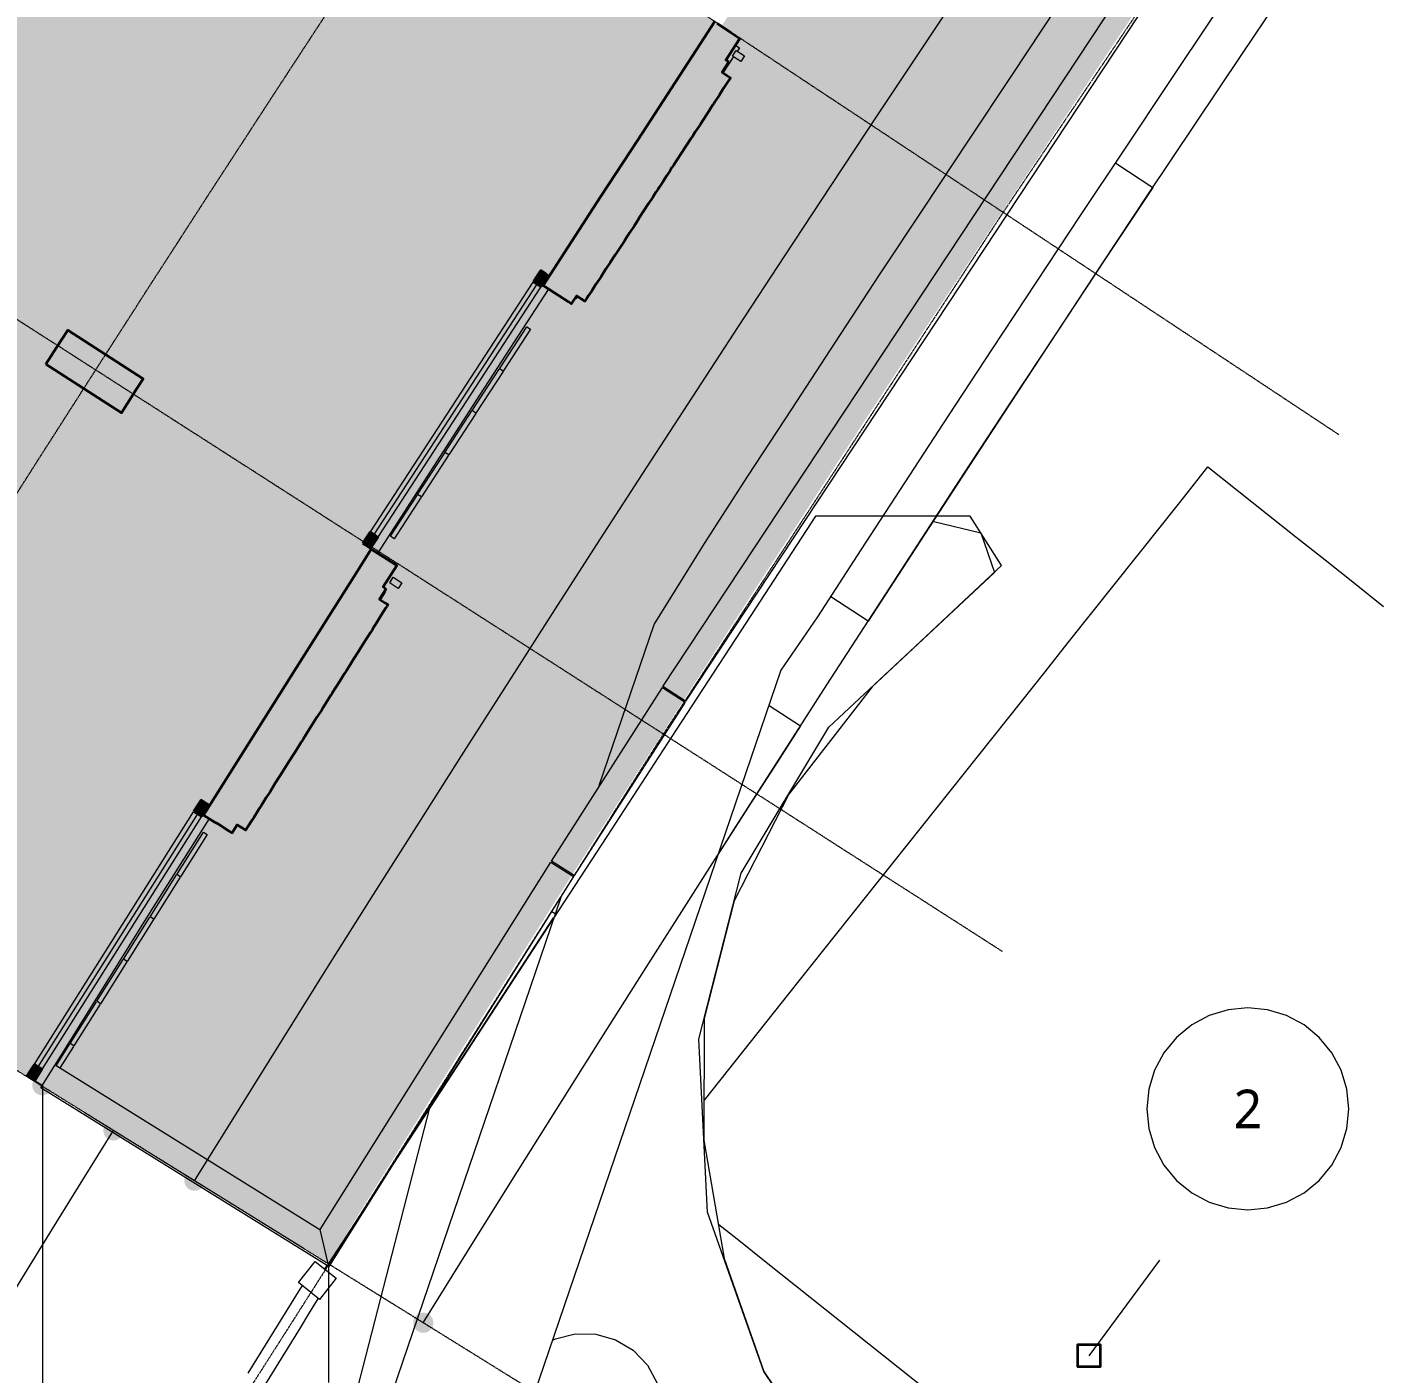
# Model space of a CAD drawing. Header units: millimetres. Extents: x -31757 to 121236, y -27283 to 63658.
# Drawn here: x 40053 to 46065, y 3077 to 9074 of the extents above; entities that cross this region are included whole.
import ezdxf

# ---------------------------------------------------------------- set-up
doc = ezdxf.new("R2010")
doc.units = ezdxf.units.MM
doc.linetypes.add('DASHDOT', pattern=[3.556, 2.54, -0.508, 0, -0.508])
doc.linetypes.add('PHANTOM', pattern=[6.35, 3.175, -0.635, 0.635, -0.635, 0.635, -0.635])
for name, color, linetype, lineweight in [('01_切断（構造・壁）', 7, 'Continuous', 35), ('03_切断（ガラス）', 5, 'Continuous', 13), ('04_切断（機械室などの塊）', 7, 'Continuous', 35), ('06_部屋の色', 8, 'Continuous', 0), ('10_見えがかり', 7, 'Continuous', 13), ('11_見えがかり（家具）', 8, 'Continuous', 9), ('20_上部（屋根の外形・梁）', 8, 'PHANTOM', 9), ('30_敷地・外構', 8, 'Continuous', 9), ('40_通り芯', 1, 'DASHDOT', 9), ('41_通り芯の符号', 1, 'Continuous', 13), ('50_寸法', 3, 'Continuous', 9)]:
    doc.layers.add(name, color=color, linetype=linetype, lineweight=lineweight)
doc.styles.add('JP', font='NotoSansCJKjp-Regular.otf')

msp = doc.modelspace()

# ---------------------------------------------------------------- hatches: boundary and pattern name
at = {"layer": '01_切断（構造・壁）'}
for points in [[(43180.9, 8918.7), (43150.7, 8872.4), (43175.3, 8856.4), (43188.4, 8847.8), (43188.4, 8847.8), (43188.4, 8847.8), (43185.1, 8842.8), (43178.8, 8833.1), (43158, 8801.1), (43139.3, 8772.4), (43117.4, 8738.8), (43113.6, 8732.9), (43108.8, 8725.7), (43108.8, 8725.7), (43094.8, 8704.1), (43054.2, 8641.7), (43031.6, 8607), (43020.2, 8589.6), (43012.9, 8578.4), (42990.9, 8544.7), (42968.3, 8510), (42949.7, 8481.4), (42935.6, 8459.8), (42935.6, 8459.8), (42927.7, 8447.7), (42919.2, 8434.6), (42919.2, 8434.6), (42905.1, 8413), (42886.5, 8384.3), (42872.4, 8362.7), (42872.4, 8362.7), (42864.5, 8350.7), (42856, 8337.6), (42856, 8337.6), (42841.9, 8316), (42823.3, 8287.3), (42801.3, 8253.6), (42778.7, 8219), (42776.4, 8215.4), (42760, 8190.3), (42738.1, 8156.6), (42731.8, 8146.9), (42729.6, 8143.6), (42729.6, 8143.6), (42715.5, 8121.9), (42674.9, 8059.6), (42652.3, 8024.9), (42633.6, 7996.3), (42619.5, 7974.6), (42619.5, 7974.6), (42611.7, 7962.6), (42603.2, 7949.5), (42603.2, 7949.5), (42589.1, 7927.9), (42570.4, 7899.2), (42556.3, 7877.6), (42556.3, 7877.6), (42548.5, 7865.6), (42540, 7852.5), (42540, 7852.5), (42540, 7852.5), (42502.3, 7877), (42478.8, 7841.1), (42472.3, 7845.4), (42466.2, 7849.3), (42404.7, 7889.4), (42374.5, 7909.1), (42353.2, 7923), (42609.9, 8317.1), (42777, 8573.5), (43055.4, 9000.9), (43117.9, 9096.7), (43117.9, 9096.7), (43117.9, 9096.7), (43129.3, 9089.2), (43189.4, 9049.4), (43230.4, 9022.2), (43230.4, 9022.2), (43230.4, 9022.2), (43168.3, 8926.9)], [(42310.1, 7939.1), (42322.1, 7957.7), (42342.8, 7989.4), (42364, 7975.6), (42376.3, 7967.6), (42355.7, 7935.8), (42343.6, 7917.3), (42322.4, 7931.1)], [(40137.7, 7571.2), (40185.5, 7645.8), (40234.8, 7722.7), (40571.6, 7506.8), (40543.5, 7462.9), (40474.5, 7355.3)], [(41550.6, 6773.3), (41562.6, 6791.8), (41583.3, 6823.6), (41604.5, 6809.8), (41616.8, 6801.7), (41596.1, 6770), (41584.1, 6751.5), (41562.9, 6765.3)], [(41653.7, 6571.6), (41624, 6524.4), (41648.7, 6508.9), (41662, 6500.4), (41659.1, 6495.7), (41657.2, 6492.7), (41652.9, 6485.9), (41632.3, 6453.2), (41614, 6424.3), (41600.2, 6402.5), (41600.2, 6402.5), (41592.6, 6390.3), (41584.2, 6377.1), (41584.2, 6377.1), (41570.5, 6355.3), (41552.2, 6326.4), (41530.8, 6292.4), (41508.7, 6257.3), (41490.4, 6228.4), (41476.7, 6206.6), (41476.7, 6206.6), (41469, 6194.4), (41460.7, 6181.2), (41460.7, 6181.2), (41446.9, 6159.4), (41428.6, 6130.5), (41414.9, 6108.6), (41414.9, 6108.6), (41413.7, 6106.7), (41407.2, 6096.5), (41385.1, 6061.4), (41372.8, 6042), (41366.9, 6032.5), (41345.4, 5998.5), (41323.3, 5963.5), (41305.1, 5934.6), (41291.3, 5912.7), (41291.3, 5912.7), (41283.6, 5900.6), (41275.3, 5887.4), (41275.3, 5887.4), (41261.5, 5865.5), (41243.3, 5836.6), (41221.8, 5802.6), (41199.7, 5767.6), (41181.5, 5738.7), (41160, 5704.7), (41137.9, 5669.7), (41119.7, 5640.7), (41105.9, 5618.9), (41105.9, 5618.9), (41098.3, 5606.7), (41089.9, 5593.5), (41089.9, 5593.5), (41076.2, 5571.7), (41063.9, 5552.2), (41057.9, 5542.8), (41036.5, 5508.8), (41028.1, 5495.6), (40990.1, 5519.6), (40979.5, 5502.9), (40967.2, 5483.3), (40955, 5491), (40954.5, 5491.3), (40954.5, 5491.3), (40954.5, 5491.3), (40954.5, 5491.3), (40954.5, 5491.3), (40954.5, 5491.3), (40906.1, 5521.8), (40892.4, 5530.5), (40840.3, 5563.3), (40840.3, 5563.3), (40840.3, 5563.3), (41254.9, 6220.5), (41527.1, 6652), (41539.6, 6671.9), (41587.8, 6748.2), (41587.8, 6748.2), (41587.8, 6748.2), (41660.1, 6701.9), (41701.5, 6675.4), (41701.5, 6675.4), (41701.5, 6675.4), (41641.1, 6579.6)], [(40797, 5578.8), (40808.8, 5597.5), (40829, 5629.6), (40850.4, 5616.1), (40862.9, 5608.3), (40842.7, 5576.2), (40830.9, 5557.5), (40809.5, 5571)], [(40074.4, 4433.3), (40086.2, 4452), (40107.6, 4438.5), (40120, 4430.7), (40108.3, 4412.1), (40088.2, 4380.2), (40066.7, 4393.5), (40054.2, 4401.3)]]:
    msp.add_hatch(color=7, dxfattribs=at).paths.add_polyline_path(points)
at = {"layer": '06_部屋の色', "true_color": 0xd8ccb8}
msp.add_hatch(color=8, dxfattribs=at).paths.add_polyline_path([(46090.2, 13394.3), (46610.4, 14131.8), (47134.1, 14866.8), (47661.3, 15599.3), (48191.9, 16329.3), (48725.9, 17056.8), (49263.4, 17781.8), (49804.3, 18504.2), (50348.5, 19224.1), (50896.2, 19941.4), (51447.2, 20656.2), (52001.6, 21368.3), (52559.4, 22077.8), (53120.5, 22784.7), (53684.9, 23488.9), (54252.6, 24190.4), (54823.6, 24889.3), (55397.9, 25585.4), (55975.5, 26278.9), (56556.3, 26969.6), (57140.4, 27657.6), (57727.8, 28342.8), (58318.3, 29025.2), (58912.1, 29704.9), (59509, 30381.7), (60109.2, 31055.7), (60712.5, 31726.9), (61318.9, 32395.3), (61928.6, 33060.7), (62541.3, 33723.3), (63157.1, 34383), (63776.1, 35039.8), (64398.1, 35693.7), (65023.3, 36344.6), (65651.4, 36992.6), (66282.7, 37637.6), (66916.9, 38279.6), (67554.2, 38918.6), (68194.5, 39554.6), (68837.8, 40187.6), (69484, 40817.5), (70133.2, 41444.4), (70785.4, 42068.3), (71440.5, 42689), (72098.5, 43306.7), (72759.4, 43921.2), (73423.2, 44532.7), (74089.9, 45140.9), (75098.3, 44030.5), (74436.8, 43427), (73778.2, 42820.3), (73122.5, 42210.6), (72469.6, 41597.8), (71819.7, 40981.9), (71172.6, 40363), (70528.5, 39741), (69887.3, 39116), (69249.1, 38487.9), (68613.8, 37856.9), (67981.5, 37222.9), (67352.2, 36585.9), (66726, 35945.9), (66102.7, 35303), (65482.5, 34657.2), (64865.3, 34008.5), (64251.2, 33356.8), (63640.2, 32702.3), (63032.2, 32044.9), (62427.4, 31384.7), (61825.7, 30721.6), (61227.1, 30055.6), (60631.7, 29386.9), (60039.4, 28715.3), (59450.3, 28041), (58864.3, 27363.9), (58281.6, 26684.1), (57702.1, 26001.5), (57125.8, 25316.2), (56552.7, 24628.2), (55982.9, 23937.5), (55416.4, 23244.1), (54853.1, 22548), (54293.1, 21849.3), (53736.4, 21148), (53183.1, 20444), (52633, 19737.5), (52086.3, 19028.4), (51542.9, 18316.7), (51002.9, 17602.4), (50466.3, 16885.6), (49933, 16166.3), (49403.2, 15444.5), (48876.7, 14720.2), (48353.7, 13993.4), (47834.1, 13264.2), (47317.9, 12532.5), (46805.2, 11798.4), (46296, 11061.9), (45790.2, 10323), (45287.9, 9581.8), (44789.2, 8838.1), (44293.9, 8092.2), (43802.2, 7343.9), (43313.9, 6593.3), (42829.3, 5840.4), (42348.2, 5085.2), (41870.6, 4327.7), (41396.6, 3568.1), (40122.1, 4359.1), (40599.9, 5124.8), (41081.2, 5888.2), (41566.1, 6649.3), (42054.6, 7408.1), (42546.7, 8164.7), (43042.3, 8918.9), (43541.5, 9670.8), (44044.2, 10420.3), (44550.4, 11167.4), (45060.2, 11912.1), (45573.4, 12654.4)])
at = {"layer": '06_部屋の色', "true_color": 0xe6efc2}
msp.add_hatch(color=8, dxfattribs=at).paths.add_polyline_path([(33224.3, 15646.1), (33477.5, 16027.7), (33731.6, 16408.8), (33986.5, 16789.2), (34242.3, 17169.1), (34499, 17548.4), (34756.5, 17927.1), (34885, 18115.2), (35014.8, 18305.2), (35274, 18682.8), (35534, 19059.7), (35794.9, 19436.1), (36056.7, 19811.9), (36319.3, 20187.1), (36582.7, 20561.7), (39478.8, 18520.2), (45083.1, 14569.8), (44916.4, 14332.9), (44860.9, 14253.8), (44833.1, 14214.3), (44805.5, 14174.8), (44750, 14095.7), (44584, 13858.4), (44584, 13858.3), (44418.3, 13620.6), (44363.2, 13541.4), (44335.6, 13501.7), (44308.1, 13462.1), (44253, 13382.7), (44088.1, 13144.7), (44088.1, 13144.6), (43923.5, 12906.2), (43868.7, 12826.7), (43841.3, 12786.9), (43814, 12747.1), (43759.2, 12667.5), (43595.4, 12428.7), (43595.4, 12428.7), (43472.2, 12248.5), (43431.9, 12189.5), (43377.5, 12109.7), (43350.2, 12069.9), (43323.1, 12029.9), (43268.7, 11950.1), (43105.9, 11710.6), (43105.9, 11710.5), (42943.5, 11470.6), (42889.5, 11390.6), (42862.4, 11350.6), (42835.4, 11310.6), (42781.4, 11230.5), (42619.7, 10990.2), (42619.7, 10990.2), (42458.3, 10749.6), (42404.7, 10669.3), (42377.8, 10629.2), (42351, 10589), (42297.3, 10508.7), (42136.7, 10267.7), (41976.4, 10026.3), (41923.1, 9945.8), (41896.5, 9905.6), (41896.4, 9905.5), (41896.4, 9905.5), (41896.4, 9905.5), (41869.8, 9865.3), (41816.5, 9784.7), (41657, 9543), (41497.8, 9300.9), (41444.9, 9220.1), (41418.4, 9179.8), (41391.9, 9139.4), (41339, 9058.6), (41180.6, 8816.1), (41022.5, 8573.3), (40969.9, 8492.3), (40943.6, 8451.9), (40917.3, 8411.3), (40864.7, 8330.3), (40707.4, 8087.2), (40550.4, 7843.6), (40498.2, 7762.4), (40472, 7721.8), (40446, 7681.2), (40393.8, 7599.9), (40357.9, 7543.9), (40355.2, 7539.7), (40237.5, 7356), (40081.6, 7111.8), (40029.8, 7030.4), (40003.8, 6989.7), (39977.9, 6948.9), (39926.1, 6867.4), (39770.9, 6622.8), (39616.1, 6377.9), (39564.6, 6296.2), (39538.9, 6255.4), (39513.2, 6214.5), (39461.7, 6132.8), (39307.7, 5887.6), (39307.6, 5887.5), (39153.9, 5641.9), (39102.8, 5560), (39077.2, 5519), (39051.7, 5478), (39000.6, 5396.1), (38847.7, 5150.1), (30011.2, 10634.4), (30009.5, 10635.3), (30009.5, 10635.3), (30011.2, 10634.4), (30277.5, 11062.1), (30363.6, 11199.7), (30545.8, 11490.8), (30646.6, 11651.2), (30817.5, 11922.5), (30920.7, 12085.9), (31095.8, 12362.2), (31192.5, 12514.5), (31397.6, 12836.3), (31463.7, 12940), (31597.4, 13148.5), (31600.1, 13152.7), (31735.4, 13363.8), (31802, 13467.1), (32008.9, 13787.9), (32106.9, 13939.3), (32284.9, 14213.8), (32390.4, 14375.8), (32565.5, 14644.3), (32669.2, 14802.8), (32857.6, 15089.9), (32946.8, 15225.7), (33221.5, 15641.9), (33224.3, 15646.1)])
at = {"layer": '06_部屋の色', "true_color": 0xe9dfcf}
for points in [[(33223.9, 15646.2), (43117.6, 9096.9), (42352.6, 7922.7), (42381.9, 7903.6), (41617, 6729.5), (41587.5, 6748.4), (31599.1, 13152.3)], [(30053.3, 10701.9), (31599.1, 13152.3), (41587.5, 6748.4), (40839.8, 5563.1), (40869.4, 5544.4), (40121.8, 4359.3), (30142.6, 10553), (30185, 10620.1)], [(42381.9, 7903.6), (41617, 6729.5), (41587.5, 6748.4), (40354.2, 7539.1), (41896, 9905.6), (43117.6, 9096.9), (42352.6, 7922.7)], [(40121.8, 4359.3), (38847.3, 5150.3), (40354.2, 7539.1), (41587.5, 6748.4), (40839.8, 5563.1), (40869.4, 5544.4)]]:
    msp.add_hatch(color=8, dxfattribs=at).paths.add_polyline_path(points)
at = {"layer": '50_寸法'}
for points in [[(40157, 4331.3), (40150.8, 4325), (40143.6, 4320), (40135.5, 4316.5), (40126.9, 4314.6), (40118, 4314.5), (40109.4, 4316.1), (40101.2, 4319.3), (40093.8, 4324.1), (40087.4, 4330.2), (40082.4, 4337.5), (40078.9, 4345.6), (40077.1, 4354.2), (40076.9, 4363), (40078.5, 4371.7), (40081.8, 4379.9), (40086.6, 4387.3), (40092.7, 4393.7), (40100, 4398.7), (40108, 4402.2), (40116.7, 4404), (40125.5, 4404.2), (40134.2, 4402.6), (40142.4, 4399.3), (40149.8, 4394.5), (40156.1, 4388.4), (40161.1, 4381.1), (40164.6, 4373), (40166.5, 4364.4), (40166.6, 4355.6), (40165, 4346.9), (40161.8, 4338.7)], [(40474, 4129.9), (40467.8, 4123.6), (40460.6, 4118.6), (40452.5, 4115.1), (40443.9, 4113.2), (40435, 4113.1), (40426.4, 4114.7), (40418.2, 4117.9), (40410.7, 4122.7), (40404.4, 4128.9), (40399.4, 4136.1), (40395.9, 4144.2), (40394, 4152.8), (40393.9, 4161.7), (40395.5, 4170.3), (40398.8, 4178.5), (40403.5, 4186), (40409.7, 4192.3), (40416.9, 4197.3), (40425, 4200.8), (40433.7, 4202.7), (40442.5, 4202.8), (40451.2, 4201.2), (40459.4, 4197.9), (40466.8, 4193.2), (40473.1, 4187), (40478.1, 4179.8), (40481.6, 4171.7), (40483.5, 4163), (40483.6, 4154.2), (40482, 4145.5), (40478.8, 4137.3)], [(40835, 3905.9), (40828.9, 3899.5), (40821.6, 3894.5), (40813.5, 3891), (40804.9, 3889.2), (40796.1, 3889), (40787.4, 3890.6), (40779.2, 3893.9), (40771.8, 3898.7), (40765.5, 3904.8), (40760.4, 3912.1), (40756.9, 3920.2), (40755.1, 3928.8), (40755, 3937.6), (40756.5, 3946.3), (40759.8, 3954.5), (40764.6, 3961.9), (40770.7, 3968.2), (40778, 3973.2), (40786.1, 3976.7), (40794.7, 3978.6), (40803.5, 3978.7), (40812.2, 3977.1), (40820.4, 3973.9), (40827.8, 3969.1), (40834.1, 3962.9), (40839.2, 3955.7), (40842.7, 3947.6), (40844.5, 3939), (40844.6, 3930.1), (40843.1, 3921.5), (40839.8, 3913.3)], [(41854.6, 3273.1), (41848.5, 3266.7), (41841.2, 3261.7), (41833.1, 3258.2), (41824.5, 3256.4), (41815.7, 3256.2), (41807, 3257.8), (41798.8, 3261.1), (41791.4, 3265.9), (41785.1, 3272), (41780, 3279.3), (41776.5, 3287.4), (41774.7, 3296), (41774.6, 3304.8), (41776.1, 3313.5), (41779.4, 3321.7), (41784.2, 3329.1), (41790.3, 3335.4), (41797.6, 3340.4), (41805.7, 3343.9), (41814.3, 3345.8), (41823.1, 3345.9), (41831.8, 3344.3), (41840, 3341.1), (41847.4, 3336.3), (41853.7, 3330.2), (41858.8, 3322.9), (41862.3, 3314.8), (41864.1, 3306.2), (41864.2, 3297.4), (41862.7, 3288.7), (41859.4, 3280.5)]]:
    msp.add_hatch(color=7, dxfattribs=at).paths.add_polyline_path(points)

# ---------------------------------------------------------------- linework, layer by layer
at = {"layer": '01_切断（構造・壁）'}
for points in [[(43180.9, 8918.7), (43150.7, 8872.4), (43175.3, 8856.4), (43188.4, 8847.8), (43188.4, 8847.8), (43188.4, 8847.8), (43185.1, 8842.8), (43178.8, 8833.1), (43158, 8801.1), (43139.3, 8772.4), (43117.4, 8738.8), (43113.6, 8732.9), (43108.8, 8725.7), (43108.8, 8725.7), (43094.8, 8704.1), (43054.2, 8641.7), (43031.6, 8607), (43020.2, 8589.6), (43012.9, 8578.4), (42990.9, 8544.7), (42968.3, 8510), (42949.7, 8481.4), (42935.6, 8459.8), (42935.6, 8459.8), (42927.7, 8447.7), (42919.2, 8434.6), (42919.2, 8434.6), (42905.1, 8413), (42886.5, 8384.3), (42872.4, 8362.7), (42872.4, 8362.7), (42864.5, 8350.7), (42856, 8337.6), (42856, 8337.6), (42841.9, 8316), (42823.3, 8287.3), (42801.3, 8253.6), (42778.7, 8219), (42776.4, 8215.4), (42760, 8190.3), (42738.1, 8156.6), (42731.8, 8146.9), (42729.6, 8143.6), (42729.6, 8143.6), (42715.5, 8121.9), (42674.9, 8059.6), (42652.3, 8024.9), (42633.6, 7996.3), (42619.5, 7974.6), (42619.5, 7974.6), (42611.7, 7962.6), (42603.2, 7949.5), (42603.2, 7949.5), (42589.1, 7927.9), (42570.4, 7899.2), (42556.3, 7877.6), (42556.3, 7877.6), (42548.5, 7865.6), (42540, 7852.5), (42540, 7852.5), (42540, 7852.5), (42502.3, 7877), (42478.8, 7841.1), (42472.3, 7845.4), (42466.2, 7849.3), (42404.7, 7889.4), (42374.5, 7909.1), (42353.2, 7923), (42609.9, 8317.1), (42777, 8573.5), (43055.4, 9000.9), (43117.9, 9096.7)], [(43129.3, 9089.2), (43189.4, 9049.4), (43230.4, 9022.2), (43230.4, 9022.2), (43230.4, 9022.2), (43168.3, 8926.9), (43180.9, 8918.7)], [(42310.1, 7939.1), (42322.1, 7957.7), (42342.8, 7989.4), (42364, 7975.6), (42376.3, 7967.6), (42355.7, 7935.8), (42343.6, 7917.3), (42322.4, 7931.1), (42310.1, 7939.1)], [(40137.7, 7571.2), (40185.5, 7645.8), (40234.8, 7722.7), (40571.6, 7506.8), (40543.5, 7462.9), (40474.5, 7355.3), (40137.7, 7571.2)], [(41550.6, 6773.3), (41562.6, 6791.8), (41583.3, 6823.6), (41604.5, 6809.8), (41616.8, 6801.7), (41596.1, 6770), (41584.1, 6751.5), (41562.9, 6765.3), (41550.6, 6773.3)], [(41653.7, 6571.6), (41624, 6524.4), (41648.7, 6508.9), (41662, 6500.4), (41659.1, 6495.7), (41657.2, 6492.7), (41652.9, 6485.9), (41632.3, 6453.2), (41614, 6424.3), (41600.2, 6402.5), (41600.2, 6402.5), (41592.6, 6390.3), (41584.2, 6377.1), (41584.2, 6377.1), (41570.5, 6355.3), (41552.2, 6326.4), (41530.8, 6292.4), (41508.7, 6257.3), (41490.4, 6228.4), (41476.7, 6206.6), (41476.7, 6206.6), (41469, 6194.4), (41460.7, 6181.2), (41460.7, 6181.2), (41446.9, 6159.4), (41428.6, 6130.5), (41414.9, 6108.6), (41414.9, 6108.6), (41413.7, 6106.7), (41407.2, 6096.5), (41385.1, 6061.4), (41372.8, 6042), (41366.9, 6032.5), (41345.4, 5998.5), (41323.3, 5963.5), (41305.1, 5934.6), (41291.3, 5912.7), (41291.3, 5912.7), (41283.6, 5900.6), (41275.3, 5887.4), (41275.3, 5887.4), (41261.5, 5865.5), (41243.3, 5836.6), (41221.8, 5802.6), (41199.7, 5767.6), (41181.5, 5738.7), (41160, 5704.7), (41137.9, 5669.7), (41119.7, 5640.7), (41105.9, 5618.9), (41105.9, 5618.9), (41098.3, 5606.7), (41089.9, 5593.5), (41089.9, 5593.5), (41076.2, 5571.7), (41063.9, 5552.2), (41057.9, 5542.8), (41036.5, 5508.8), (41028.1, 5495.6), (40990.1, 5519.6), (40979.5, 5502.9), (40967.2, 5483.3), (40955, 5491), (40954.5, 5491.3), (40954.5, 5491.3), (40954.5, 5491.3), (40954.5, 5491.3), (40954.5, 5491.3), (40954.5, 5491.3), (40906.1, 5521.8), (40892.4, 5530.5), (40840.3, 5563.3), (40840.3, 5563.3), (40840.3, 5563.3), (41254.9, 6220.5), (41527.1, 6652), (41539.6, 6671.9), (41587.8, 6748.2), (41587.8, 6748.2), (41587.8, 6748.2), (41660.1, 6701.9), (41701.5, 6675.4), (41701.5, 6675.4), (41701.5, 6675.4), (41641.1, 6579.6), (41653.7, 6571.6)], [(40797, 5578.8), (40808.8, 5597.5), (40829, 5629.6), (40850.4, 5616.1), (40862.9, 5608.3), (40842.7, 5576.2), (40830.9, 5557.5), (40809.5, 5571), (40797, 5578.8)], [(40074.4, 4433.3), (40086.2, 4452), (40107.6, 4438.5), (40120, 4430.7), (40108.3, 4412.1), (40088.2, 4380.2), (40066.7, 4393.5), (40054.2, 4401.3), (40074.4, 4433.3)]]:
    msp.add_lwpolyline(points, dxfattribs=at)
at = {"layer": '03_切断（ガラス）'}
for points in [[(41600.1, 6812.8), (42326.8, 7928.2)], [(40103.2, 4441.4), (40814, 5568.2)]]:
    msp.add_lwpolyline(points, dxfattribs=at)
at = {"layer": '04_切断（機械室などの塊）'}
msp.add_lwpolyline([(44836.6, 3203.1), (44836.6, 3196), (44836.6, 3194.8), (44836.6, 3187.6), (44836.6, 3186.5), (44836.6, 3179.3), (44836.6, 3178.1), (44836.6, 3171), (44836.6, 3169.8), (44836.6, 3162.6), (44836.6, 3161.5), (44836.6, 3154.3), (44836.6, 3153.1), (44836.6, 3146), (44836.6, 3144.8), (44836.6, 3137.6), (44836.6, 3136.5), (44836.6, 3129.3), (44836.6, 3128.1), (44836.6, 3121), (44836.6, 3119.8), (44836.6, 3112.6), (44836.6, 3111.5), (44836.6, 3104.3), (44835.5, 3104.3), (44828.3, 3104.3), (44827.1, 3104.3), (44820, 3104.3), (44818.8, 3104.3), (44811.6, 3104.3), (44810.5, 3104.3), (44803.3, 3104.3), (44802.1, 3104.3), (44795, 3104.3), (44793.8, 3104.3), (44786.6, 3104.3), (44785.5, 3104.3), (44778.3, 3104.3), (44777.1, 3104.3), (44770, 3104.3), (44768.8, 3104.3), (44761.6, 3104.3), (44760.5, 3104.3), (44753.3, 3104.3), (44752.1, 3104.3), (44745, 3104.3), (44743.8, 3104.3), (44736.6, 3104.3), (44736.6, 3105.5), (44736.6, 3112.7), (44736.6, 3113.8), (44736.6, 3121), (44736.6, 3122.1), (44736.6, 3129.3), (44736.6, 3130.5), (44736.6, 3137.7), (44736.6, 3138.8), (44736.6, 3146), (44736.6, 3147.1), (44736.6, 3154.3), (44736.6, 3155.5), (44736.6, 3162.7), (44736.6, 3163.8), (44736.6, 3171), (44736.6, 3172.1), (44736.6, 3179.3), (44736.6, 3180.5), (44736.6, 3187.7), (44736.6, 3188.8), (44736.6, 3196), (44736.6, 3197.1), (44736.6, 3204.3), (44737.8, 3204.3), (44745, 3204.3), (44746.1, 3204.3), (44753.3, 3204.3), (44754.5, 3204.3), (44761.6, 3204.3), (44762.8, 3204.3), (44770, 3204.3), (44771.1, 3204.3), (44778.3, 3204.3), (44779.5, 3204.3), (44786.6, 3204.3), (44787.8, 3204.3), (44795, 3204.3), (44796.1, 3204.3), (44803.3, 3204.3), (44804.5, 3204.3), (44811.6, 3204.3), (44812.8, 3204.3), (44820, 3204.3), (44821.1, 3204.3), (44828.3, 3204.3), (44829.5, 3204.3), (44836.6, 3204.3), (44836.6, 3203.1)], dxfattribs=at)
at = {"layer": '10_見えがかり'}
for points in [[(42603.5, 5694.3), (42848.1, 6411.3), (43072.1, 6772.4), (43266.5, 7072.2), (43461.5, 7371.6), (43657, 7670.6), (43853.1, 7969.3), (44049.8, 8267.6), (44247, 8565.5), (44444.8, 8863.1), (44643.1, 9160.3), (44842, 9457.1), (45041.5, 9753.5), (45241.5, 10049.6), (45442.1, 10345.3), (45643.2, 10640.6), (45844.9, 10935.5), (46047.1, 11230.1), (46249.9, 11524.3), (46453.2, 11818), (46657.1, 12111.5), (46861.5, 12404.5), (47066.5, 12697.1), (47256.1, 12966.7)], [(46138.8, 10302.4), (45938.3, 10008), (45738.4, 9713.2), (45539, 9418.1), (45340.1, 9122.6), (45141.9, 8826.7), (44944.2, 8530.5), (44747, 8233.9), (44550.4, 7936.9), (44354.4, 7639.5), (44158.9, 7341.8), (43963.9, 7043.7), (43769.6, 6745.2), (43575.8, 6446.4), (43412.6, 6208.2), (41863.2, 1664.4)], [(43197.6, 8944.3), (43213.9, 8969.4), (43251.6, 8944.9), (43235.3, 8919.7), (43202.3, 8941.2), (43197.6, 8944.3)], [(43212.9, 8991.7), (43228, 8981.8), (43219.3, 8968.3)], [(43200.7, 8939.8), (43156.1, 8871.3)], [(41584.4, 6825.3), (42309, 7937.5)], [(42342.5, 7915.6), (41617.9, 6803.4)], [(41618.6, 6730.9), (42054.6, 7408.1), (42377.6, 7904.7)], [(42505.4, 7872.6), (42498.8, 7862.4), (42496.2, 7864.1)], [(42159.2, 7551.8), (42280.8, 7738.5), (42297.6, 7727.6), (42176, 7540.9), (42159.2, 7551.8)], [(42037.6, 7365.2), (42158.1, 7550.2)], [(42174.9, 7539.2), (42054.3, 7354.3), (42037.6, 7365.2)], [(41916, 7178.5), (42036.5, 7363.5)], [(42053.3, 7352.6), (41932.7, 7167.6), (41916, 7178.5)], [(41794.4, 6991.9), (41914.9, 7176.8)], [(41931.6, 7165.9), (41811.1, 6980.9), (41794.4, 6991.9)], [(43552.7, 4897.1), (43656.5, 5027.6), (44486.5, 6071), (44590.2, 6201.5), (44694, 6331.9), (45109, 6853.6), (45212.7, 6984.1), (45316.5, 7114.5), (45707.8, 6803.3), (45838.2, 6699.5), (45968.7, 6595.8), (46099.1, 6492)], [(41672.8, 6805.2), (41793.3, 6990.2)], [(41810, 6979.3), (41689.5, 6794.3), (41672.8, 6805.2)], [(44094.2, 6871.3), (44303.5, 6821), (44364.7, 6644.3), (43819.3, 6134.4), (43448, 5656.5), (43205.1, 5181.1), (43070.5, 4656.9), (43070, 4115.2), (43159.6, 3587.3), (43336.6, 3084.4), (43542, 2779.8)], [(41669.8, 6597), (41685.8, 6622.4), (41723.8, 6598.4), (41707.8, 6573), (41676.1, 6593), (41669.8, 6597)], [(41647, 6557.3), (41649.7, 6555.6), (41629.4, 6523.4)], [(40087.2, 4453.7), (40796, 5577.2)], [(40829.8, 5555.8), (40121.1, 4432.4)], [(40179.8, 4451.4), (40599.9, 5124.8), (40865.1, 5545.4)], [(40720.7, 5298.6), (40839.6, 5487), (40856.5, 5476.3), (40737.6, 5287.9), (40720.7, 5298.6)], [(40601.8, 5110.1), (40719.6, 5296.9)], [(42470.4, 5303.9), (42470.6, 5304.5)], [(40736.6, 5286.2), (40618.8, 5099.5), (40601.8, 5110.1)], [(40971.3, 1049.2), (41129.4, 1444.5), (41186.6, 1587.4), (41243.7, 1730.2), (41295.6, 1858.9), (42434, 5197.1)], [(40483, 4921.7), (40600.8, 5108.4)], [(40617.7, 5097.8), (40499.9, 4911), (40483, 4921.7)], [(41407.8, 2194.2), (41396.6, 2504.5), (41848.8, 4258.2), (42400.3, 5104.5)], [(40364.1, 4733.3), (40481.9, 4920)], [(40498.8, 4909.3), (40381, 4722.6), (40364.1, 4733.3)], [(43072.2, 4293), (43449, 4766.7), (43552.7, 4897.1)], [(40245.3, 4544.9), (40363.1, 4731.6)], [(40380, 4720.9), (40262.2, 4534.2), (40245.3, 4544.9)], [(40184.5, 4448.5), (40244.2, 4543.2)], [(40261.1, 4532.5), (40201.5, 4438)], [(40089.9, 4379.1), (40120.5, 4360.1)], [(45631.2, 1753.1), (45435.1, 1909), (45304.7, 2012.8), (45174.3, 2116.5), (45043.8, 2220.3), (44913.4, 2324), (44783, 2427.8), (44652.5, 2531.5), (44391.7, 2739.1), (44261.2, 2842.8), (44130.8, 2946.6), (44000.4, 3050.3), (43869.9, 3154.1), (43739.5, 3257.8), (43609, 3361.6), (43478.6, 3465.3), (43348.2, 3569.1), (43217.7, 3672.8), (43136.1, 3737.8)], [(41337.8, 3573.8), (41431.7, 3499.1), (41357, 3405.2), (41263.1, 3479.9), (41337.8, 3573.8)], [(41388.5, 3554.9), (41380.6, 3542.3)], [(41078, 3138.5), (41116.5, 3200.9), (41155, 3263.4), (41193.5, 3325.8), (41232, 3388.3), (41270.6, 3450.7), (41279.1, 3464.6)], [(41350.1, 3408.2), (41347.2, 3403.5), (41308.6, 3341), (41270.1, 3278.6), (41231.6, 3216.1), (41193.1, 3153.7), (41154.6, 3091.2), (41116.1, 3028.8)], [(42397.1, 3223.9), (42408.3, 3230.1), (42497, 3252.2), (42588.3, 3250.6), (42676.2, 3225.4), (42754.5, 3178.4), (42818, 3112.6), (42862.3, 3032.7), (42884.4, 2944.1), (42882.8, 2852.7), (42857.6, 2764.9), (42810.5, 2686.6), (42744.8, 2623.1), (42664.9, 2578.8), (42576.2, 2556.7), (42484.9, 2558.3), (42397, 2583.5), (42318.7, 2630.5), (42255.3, 2696.3), (42231.7, 2738.8)], [(41039.4, 3076), (41078, 3138.5)]]:
    msp.add_lwpolyline(points, dxfattribs=at)
at = {"layer": '11_見えがかり（家具）'}
for points in [[(45545.5, 10158.8), (45644.8, 10091.4), (42988.7, 6070.3), (42887.7, 6135.2), (45545.5, 10158.8)], [(44905.7, 8468.1), (45070.4, 8358.5), (44857.3, 8037.6), (44644.9, 7716.3), (44433.2, 7394.6), (44222.1, 7072.4), (44011.6, 6749.8), (43801.8, 6426.8), (43635.6, 6534.6)], [(42390.8, 5357.7), (42885.2, 6131.3), (42986.1, 6066.4), (42492.1, 5293.3), (42390.8, 5357.7)], [(43361.1, 6050.9), (43500.9, 5960.9), (43384.2, 5779.5), (43267.8, 5598), (43151.5, 5416.3), (43136.9, 5393.3)], [(41359.7, 3716), (42388.3, 5353.7), (42489.6, 5289.4), (41398, 3551.4), (41359.7, 3716)], [(42406.5, 5122.6), (42392.7, 5131.3)], [(41395.6, 3552.9), (40115, 4347.6), (40178.5, 4449.9)], [(40178.5, 4449.9), (41358, 3717.1)]]:
    msp.add_lwpolyline(points, dxfattribs=at)
at = {"layer": '20_上部（屋根の外形・梁）'}
msp.add_lwpolyline([(47539.1, 12837.7), (45954.1, 10553.9), (45953.8, 10553.5), (44402.4, 8246.7), (44402.2, 8246.3), (42884.7, 5917.1), (42884.5, 5916.7), (41401.3, 3565.6), (41401.2, 3565.4), (40433.9, 2048)], dxfattribs=at)
at = {"layer": '30_敷地・外構'}
for points in [[(43626.6, 2654.4), (43336.6, 3084.4), (43086.7, 3794.4), (43046.7, 4564.4), (43236.7, 5304.4), (43626.8, 5954.4), (44011.8, 6314.4), (44396.8, 6674.3), (44256.8, 6894.3), (43566.8, 6894.4), (43256.8, 6418.7), (42946.8, 5943), (42636.7, 5467.3), (42326.7, 4991.6), (42016.7, 4515.9), (41706.7, 4040.2), (41396.6, 3564.5), (41396.6, 3034.5)], [(44786.6, 3154.3), (45101.7, 3580.5)]]:
    msp.add_lwpolyline(points, dxfattribs=at)
at = {"layer": '40_通り芯'}
for points in [[(45900, 7257.6), (29723.2, 17966.1)], [(44400, 4955.4), (28068.7, 15426.6)], [(42924, 2615.6), (26440.4, 12845.6)], [(38105.3, 3944.1), (38353.1, 4348.9), (38602, 4753.2), (38851.8, 5156.8), (39102.7, 5559.8), (39354.5, 5962.2), (39607.3, 6363.9), (39861.1, 6765.1), (40115.9, 7165.6), (40371.7, 7565.5), (40628.4, 7964.7), (40886.1, 8363.4), (41144.9, 8761.4), (41404.5, 9158.7)]]:
    msp.add_lwpolyline(points, dxfattribs=at)
at = {"layer": '41_通り芯の符号'}
msp.add_lwpolyline([(45944.4, 4253.7), (45935.8, 4341.5), (45910.2, 4425.9), (45868.6, 4503.7), (45812.6, 4571.9), (45744.4, 4627.9), (45666.6, 4669.5), (45582.2, 4695.1), (45494.4, 4703.7), (45406.6, 4695.1), (45322.2, 4669.5), (45244.4, 4627.9), (45176.2, 4571.9), (45120.3, 4503.7), (45078.7, 4425.9), (45053.1, 4341.5), (45044.4, 4253.7), (45053.1, 4165.9), (45078.7, 4081.5), (45120.3, 4003.7), (45176.2, 3935.5), (45244.4, 3879.6), (45322.2, 3838), (45406.6, 3812.4), (45494.4, 3803.7), (45582.2, 3812.4), (45666.6, 3838), (45744.4, 3879.6), (45812.6, 3935.5), (45868.6, 4003.7), (45910.2, 4081.5), (45935.8, 4165.9), (45944.4, 4253.7)], dxfattribs=at)
at = {"layer": '50_寸法'}
for points in [[(41819.4, 3301.1), (42016.8, 3618.4), (42214.8, 3935.3), (42413.4, 4251.9), (42612.6, 4568), (42812.5, 4883.8), (43013, 5199.1), (43214.1, 5514.1), (43415.8, 5828.6), (43618.2, 6142.8), (43821.1, 6456.6), (44024.7, 6769.9), (44228.9, 7082.9), (44433.7, 7395.4), (44639.2, 7707.6), (44845.2, 8019.3), (45051.9, 8330.7), (45259.2, 8641.6), (45467.1, 8952.1), (45675.6, 9262.3), (45884.7, 9572), (46094.4, 9881.2)], [(40799.8, 3933.9), (40998.4, 4253.2), (41197.7, 4572.1), (41397.5, 4890.7), (41598, 5208.8), (41799.2, 5526.6), (42000.9, 5843.9), (42203.3, 6160.9), (42406.3, 6477.4), (42609.9, 6793.6), (42814.2, 7109.3), (43019.1, 7424.7), (43224.6, 7739.6), (43430.7, 8054.2), (43637.4, 8368.3), (43844.8, 8682), (44052.8, 8995.3), (44261.3, 9308.2)], [(40121.8, 4359.3), (40121.6, 902.2)], [(41288.4, 3630.6), (40311.3, 4237)], [(39493.4, 2618.5), (39627.6, 2839), (39762, 3059.3), (39896.8, 3279.4), (40031.8, 3499.3), (40167.2, 3719), (40302.8, 3938.6), (40438.8, 4157.9)]]:
    msp.add_lwpolyline(points, dxfattribs=at)

# ---------------------------------------------------------------- texts
at = {"layer": '41_通り芯の符号', "insert": (45494.4, 4253.7), "char_height": 172, "attachment_point": 5, "style": 'JP'}
msp.add_mtext('2', dxfattribs=at)

doc.saveas('drawing.dxf')
